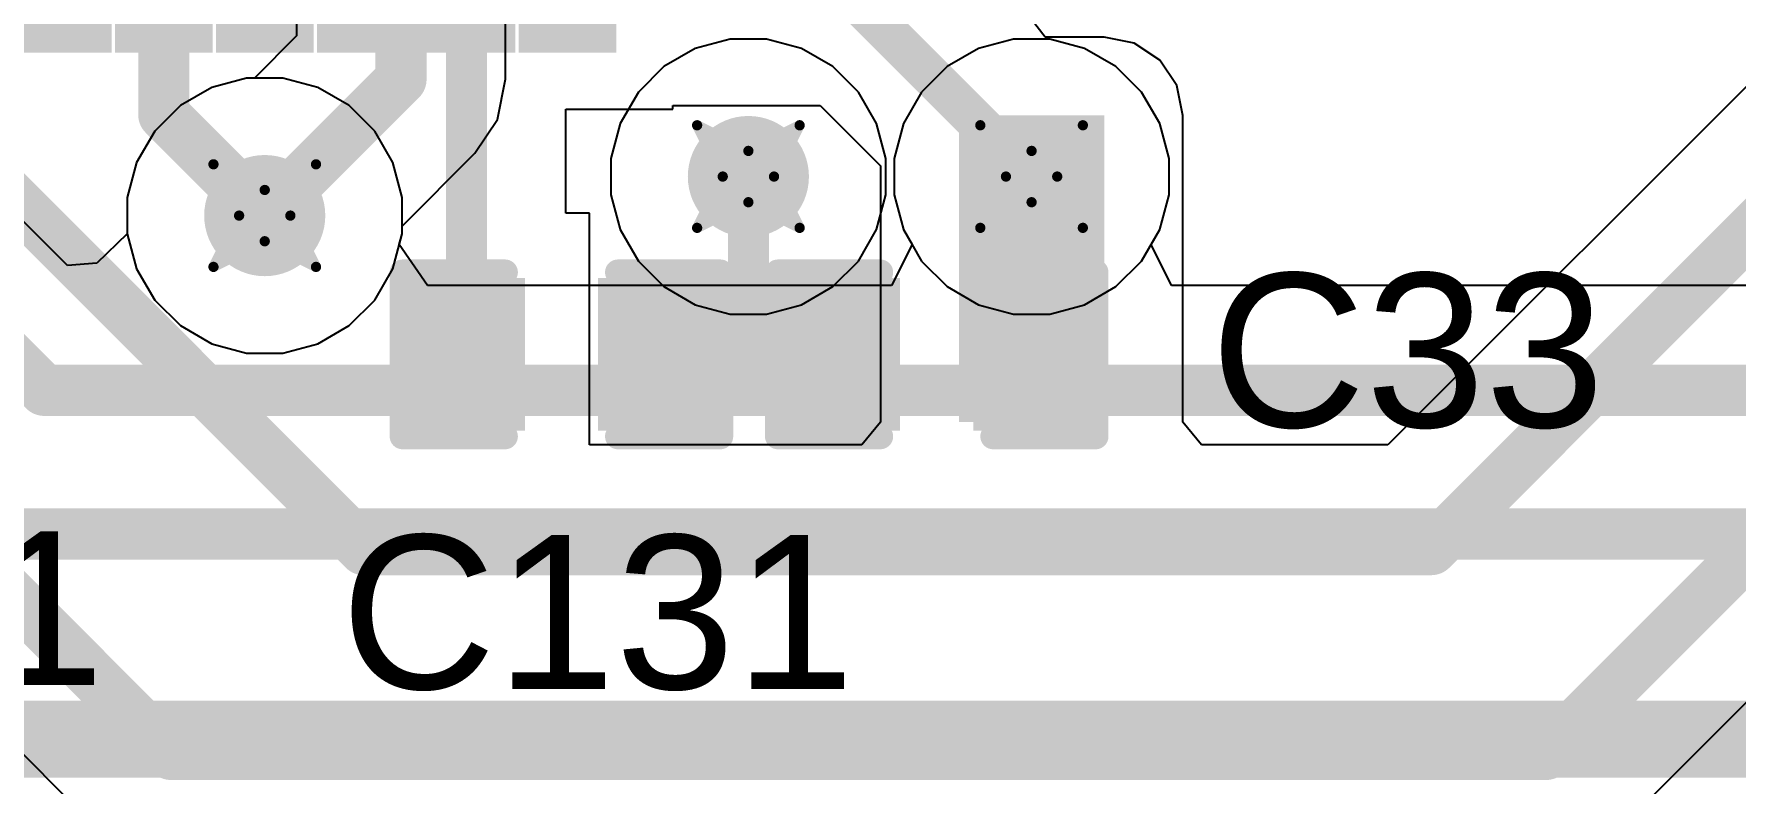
# Model space of a CAD drawing. Header units: inches. Extents: x -36 to 349, y -11 to 240.
# Drawn here: x 94.08 to 102.51, y 56.45 to 60.16 of the extents above; entities that cross this region are included whole.
import ezdxf

# ---------------------------------------------------------------- set-up
doc = ezdxf.new("R2010")
doc.units = ezdxf.units.IN
for name, color, linetype in [('Bottom Layer', 5, 'Continuous'), ('Drill Drawing', 1, 'Continuous'), ('Layer 1', 16, 'Continuous'), ('Layer 2', 76, 'Continuous'), ('Top Layer', 1, 'Continuous'), ('Top Overlay', 2, 'Continuous'), ('Top Paste', 8, 'Continuous'), ('Top Solder', 216, 'Continuous'), ('Via Holes', 16, 'Continuous')]:
    doc.layers.add(name, color=color, linetype=linetype)
doc.styles.add('Arial', font='', dxfattribs={"height": 0.2})
doc.styles.get('Arial').set_extended_font_data('Arial')

# ---------------------------------------------------------------- blocks, each defined once
blk = doc.blocks.new('LQFP_144_20_20__155')
at = {"layer": 'Top Solder'}
for points in [[(6.0084, -11.5616), (6.0084, -9.7984), (6.4916, -9.7984), (6.4916, -11.5616)], [(6.5084, -11.5616), (6.5084, -9.7984), (6.9916, -9.7984), (6.9916, -11.5616)], [(7.0084, -11.5616), (7.0084, -9.7984), (7.4916, -9.7984), (7.4916, -11.5616)], [(7.5084, -11.5616), (7.5084, -9.7984), (7.9916, -9.7984), (7.9916, -11.5616)], [(8.0084, -11.5616), (8.0084, -9.7984), (8.4916, -9.7984), (8.4916, -11.5616)], [(8.5084, -11.5616), (8.5084, -9.7984), (8.9916, -9.7984), (8.9916, -11.5616)]]:
    blk.add_hatch(color=216, dxfattribs=at).paths.add_polyline_path(points)
blk = doc.blocks.new('C___0402_413')
at = {"layer": 'Top Layer'}
for points in [[(-0.6985, -0.3175), (-0.6985, 0.3175), (-0.2413, 0.3175), (-0.2413, -0.3175)], [(0.2413, -0.3175), (0.2413, 0.3175), (0.6985, 0.3175), (0.6985, -0.3175)]]:
    blk.add_hatch(color=1, dxfattribs=at).paths.add_polyline_path(points)
at = {"layer": 'Top Paste'}
for points in [[(-0.6985, -0.3175), (-0.6985, 0.3175), (-0.2413, 0.3175), (-0.2413, -0.3175)], [(0.2413, -0.3175), (0.2413, 0.3175), (0.6985, 0.3175), (0.6985, -0.3175)]]:
    blk.add_hatch(color=8, dxfattribs=at).paths.add_polyline_path(points)
at = {"layer": 'Top Solder'}
for points in [[(-0.7585, -0.3775), (-0.7585, 0.3775), (-0.1813, 0.3775), (-0.1813, -0.3775)], [(0.1813, -0.3775), (0.1813, 0.3775), (0.7585, 0.3775), (0.7585, -0.3775)]]:
    blk.add_hatch(color=216, dxfattribs=at).paths.add_polyline_path(points)
at = {"layer": 'Top Overlay'}
for points in [[(-0.2794, 0.4064, 0.127, 0.127, 0), (-0.7874, 0.4064, 0.127, 0.127, 0)], [(-0.7874, 0.4064, 0.127, 0.127, 0), (-0.7874, -0.4064, 0.127, 0.127, 0)], [(0.7874, 0.4064, 0.127, 0.127, 0), (0.2794, 0.4064, 0.127, 0.127, 0)], [(0.7874, 0.4064, 0.127, 0.127, 0), (0.7874, -0.4064, 0.127, 0.127, 0)], [(-0.2794, -0.4064, 0.127, 0.127, 0), (-0.7874, -0.4064, 0.127, 0.127, 0)], [(0.7874, -0.4064, 0.127, 0.127, 0), (0.2794, -0.4064, 0.127, 0.127, 0)]]:
    blk.add_lwpolyline(points, format="xyseb", dxfattribs=at)
for points in [[(-0.8192, 0.4064, 0.0635, 0.0635, 1), (-0.7557, 0.4064, 0.0635, 0.0635, 1)], [(-0.8192, 0.4064, 0.0635, 0.0635, 1), (-0.7557, 0.4064, 0.0635, 0.0635, 1)], [(-0.3112, 0.4064, 0.0635, 0.0635, 1), (-0.2477, 0.4064, 0.0635, 0.0635, 1)], [(0.2476, 0.4064, 0.0635, 0.0635, 1), (0.3111, 0.4064, 0.0635, 0.0635, 1)], [(0.7556, 0.4064, 0.0635, 0.0635, 1), (0.8191, 0.4064, 0.0635, 0.0635, 1)], [(0.7556, 0.4064, 0.0635, 0.0635, 1), (0.8191, 0.4064, 0.0635, 0.0635, 1)], [(-0.8192, -0.4064, 0.0635, 0.0635, 1), (-0.7557, -0.4064, 0.0635, 0.0635, 1)], [(-0.8192, -0.4064, 0.0635, 0.0635, 1), (-0.7557, -0.4064, 0.0635, 0.0635, 1)], [(-0.3112, -0.4064, 0.0635, 0.0635, 1), (-0.2477, -0.4064, 0.0635, 0.0635, 1)], [(0.2476, -0.4064, 0.0635, 0.0635, 1), (0.3111, -0.4064, 0.0635, 0.0635, 1)], [(0.7556, -0.4064, 0.0635, 0.0635, 1), (0.8191, -0.4064, 0.0635, 0.0635, 1)], [(0.7556, -0.4064, 0.0635, 0.0635, 1), (0.8191, -0.4064, 0.0635, 0.0635, 1)]]:
    blk.add_lwpolyline(points, format="xyseb", close=True, dxfattribs=at)
blk = doc.blocks.new('C___0402_473')
at = {"layer": 'Top Layer'}
for points in [[(-0.6985, -0.3175), (-0.6985, 0.3175), (-0.2413, 0.3175), (-0.2413, -0.3175)], [(0.2413, -0.3175), (0.2413, 0.3175), (0.6985, 0.3175), (0.6985, -0.3175)]]:
    blk.add_hatch(color=1, dxfattribs=at).paths.add_polyline_path(points)
at = {"layer": 'Top Paste'}
for points in [[(-0.6985, -0.3175), (-0.6985, 0.3175), (-0.2413, 0.3175), (-0.2413, -0.3175)], [(0.2413, -0.3175), (0.2413, 0.3175), (0.6985, 0.3175), (0.6985, -0.3175)]]:
    blk.add_hatch(color=8, dxfattribs=at).paths.add_polyline_path(points)
at = {"layer": 'Top Solder'}
for points in [[(-0.7585, -0.3775), (-0.7585, 0.3775), (-0.1813, 0.3775), (-0.1813, -0.3775)], [(0.1813, -0.3775), (0.1813, 0.3775), (0.7585, 0.3775), (0.7585, -0.3775)]]:
    blk.add_hatch(color=216, dxfattribs=at).paths.add_polyline_path(points)
at = {"layer": 'Top Overlay'}
for points in [[(-0.2794, 0.4064, 0.127, 0.127, 0), (-0.7874, 0.4064, 0.127, 0.127, 0)], [(-0.7874, 0.4064, 0.127, 0.127, 0), (-0.7874, -0.4064, 0.127, 0.127, 0)], [(0.7874, 0.4064, 0.127, 0.127, 0), (0.2794, 0.4064, 0.127, 0.127, 0)], [(0.7874, 0.4064, 0.127, 0.127, 0), (0.7874, -0.4064, 0.127, 0.127, 0)], [(-0.2794, -0.4064, 0.127, 0.127, 0), (-0.7874, -0.4064, 0.127, 0.127, 0)], [(0.7874, -0.4064, 0.127, 0.127, 0), (0.2794, -0.4064, 0.127, 0.127, 0)]]:
    blk.add_lwpolyline(points, format="xyseb", dxfattribs=at)
for points in [[(-0.8191, 0.4064, 0.0635, 0.0635, 1), (-0.7556, 0.4064, 0.0635, 0.0635, 1)], [(-0.8191, 0.4064, 0.0635, 0.0635, 1), (-0.7556, 0.4064, 0.0635, 0.0635, 1)], [(-0.3111, 0.4064, 0.0635, 0.0635, 1), (-0.2477, 0.4064, 0.0635, 0.0635, 1)], [(0.2477, 0.4064, 0.0635, 0.0635, 1), (0.3111, 0.4064, 0.0635, 0.0635, 1)], [(0.7556, 0.4064, 0.0635, 0.0635, 1), (0.8191, 0.4064, 0.0635, 0.0635, 1)], [(0.7556, 0.4064, 0.0635, 0.0635, 1), (0.8191, 0.4064, 0.0635, 0.0635, 1)], [(-0.8191, -0.4064, 0.0635, 0.0635, 1), (-0.7556, -0.4064, 0.0635, 0.0635, 1)], [(-0.8191, -0.4064, 0.0635, 0.0635, 1), (-0.7556, -0.4064, 0.0635, 0.0635, 1)], [(-0.3111, -0.4064, 0.0635, 0.0635, 1), (-0.2477, -0.4064, 0.0635, 0.0635, 1)], [(0.2477, -0.4064, 0.0635, 0.0635, 1), (0.3111, -0.4064, 0.0635, 0.0635, 1)], [(0.7556, -0.4064, 0.0635, 0.0635, 1), (0.8191, -0.4064, 0.0635, 0.0635, 1)], [(0.7556, -0.4064, 0.0635, 0.0635, 1), (0.8191, -0.4064, 0.0635, 0.0635, 1)]]:
    blk.add_lwpolyline(points, format="xyseb", close=True, dxfattribs=at)

msp = doc.modelspace()

# ---------------------------------------------------------------- hatches: boundary and pattern name
at = {"layer": 'Bottom Layer'}
h = msp.add_hatch(color=5, dxfattribs=at)
edge = h.paths.add_edge_path()
edge.add_arc((97.6152, 59.4528), 0.3, 0, 360)
h = msp.add_hatch(color=5, dxfattribs=at)
edge = h.paths.add_edge_path()
edge.add_arc((99.0182, 59.4528), 0.3, 0, 360)
h = msp.add_hatch(color=5, dxfattribs=at)
edge = h.paths.add_edge_path()
edge.add_arc((95.2192, 59.2595), 0.3, 0, 360)
at = {"layer": 'Layer 1'}
h = msp.add_hatch(color=16, dxfattribs=at)
edge = h.paths.add_edge_path()
edge.add_arc((97.6152, 59.4528), 0.3, 0, 360)
h = msp.add_hatch(color=16, dxfattribs=at)
edge = h.paths.add_edge_path()
edge.add_arc((99.0182, 59.4528), 0.3, 0, 360)
h = msp.add_hatch(color=16, dxfattribs=at)
edge = h.paths.add_edge_path()
edge.add_arc((95.2192, 59.2595), 0.3, 0, 360)
at = {"layer": 'Layer 2'}
h = msp.add_hatch(color=76, dxfattribs=at)
edge = h.paths.add_edge_path()
edge.add_arc((97.6152, 59.4528), 0.3, 0, 360)
h = msp.add_hatch(color=76, dxfattribs=at)
edge = h.paths.add_edge_path()
edge.add_arc((99.0182, 59.4528), 0.3, 0, 360)
h = msp.add_hatch(color=76, dxfattribs=at)
edge = h.paths.add_edge_path()
edge.add_arc((95.2192, 59.2595), 0.3, 0, 360)
at = {"layer": 'Top Layer'}
h = msp.add_hatch(color=1, dxfattribs=at)
edge = h.paths.add_edge_path()
edge.add_arc((97.6152, 59.4528), 0.3, 0, 360)
msp.add_hatch(color=1, dxfattribs=at).paths.add_polyline_path([(98.6582, 58.237), (99.3782, 58.237), (99.3782, 59.7552), (98.6582, 59.7552)])
h = msp.add_hatch(color=1, dxfattribs=at)
edge = h.paths.add_edge_path()
edge.add_arc((99.0182, 59.4528), 0.3, 0, 360)
h = msp.add_hatch(color=1, dxfattribs=at)
edge = h.paths.add_edge_path()
edge.add_arc((95.2192, 59.2595), 0.3, 0, 360)
at = {"layer": 'Via Holes'}
h = msp.add_hatch(color=7, dxfattribs=at)
edge = h.paths.add_edge_path()
edge.add_arc((97.6152, 59.4528), 0.15, 0, 360)
h = msp.add_hatch(color=7, dxfattribs=at)
edge = h.paths.add_edge_path()
edge.add_arc((99.0182, 59.4528), 0.15, 0, 360)
h = msp.add_hatch(color=7, dxfattribs=at)
edge = h.paths.add_edge_path()
edge.add_arc((95.2192, 59.2595), 0.15, 0, 360)

# ---------------------------------------------------------------- linework, layer by layer
at = {"layer": 'Bottom Layer'}
for p, q in [((96.412, 59.9343), (96.412, 66.0782)), ((95.376, 61.9153), (95.376, 60.1489)), ((95.376, 60.1489), (95.1677, 59.9405)), ((98.9285, 60.1338), (98.7553, 60.0874)), ((99.1079, 60.1338), (98.9285, 60.1338)), ((99.2811, 60.0874), (99.1079, 60.1338)), ((98.7553, 60.0874), (98.6001, 59.9977)), ((99.4363, 59.9977), (99.2811, 60.0874)), ((98.6001, 59.9977), (98.4733, 59.8709)), ((99.5631, 59.8709), (99.4363, 59.9977)), ((94.9564, 59.8941), (94.8011, 59.8045)), ((95.1296, 59.9405), (94.9564, 59.8941)), ((95.1677, 59.9405), (95.1296, 59.9405)), ((96.3725, 59.7361), (96.412, 59.9343)), ((98.4733, 59.8709), (98.3836, 59.7156)), ((99.6528, 59.7156), (99.5631, 59.8709)), ((94.8011, 59.8045), (94.6743, 59.6777)), ((96.2602, 59.5681), (96.3725, 59.7361)), ((98.3836, 59.7156), (98.3372, 59.5424)), ((99.6992, 59.5424), (99.6528, 59.7156)), ((94.6743, 59.6777), (94.5846, 59.5224)), ((95.9002, 59.208), (96.2602, 59.5681)), ((98.3372, 59.5424), (98.3372, 59.3631)), ((99.6992, 59.3631), (99.6992, 59.5424)), ((94.5846, 59.5224), (94.5382, 59.3492)), ((98.3372, 59.3631), (98.3836, 59.1899)), ((99.6528, 59.1899), (99.6992, 59.3631)), ((94.2422, 59.0118), (93.9103, 59.3437)), ((94.5382, 59.3492), (94.5382, 59.1699)), ((95.9002, 59.1699), (95.9002, 59.208)), ((98.3836, 59.1899), (98.4265, 59.1156)), ((99.6099, 59.1156), (99.6528, 59.1899)), ((94.5382, 59.1699), (94.3872, 59.0233)), ((95.8857, 59.1156), (95.9002, 59.1699)), ((96.0257, 58.9126), (95.8857, 59.1156)), ((98.4265, 59.1156), (98.3243, 58.9126)), ((99.7121, 58.9126), (99.6099, 59.1156)), ((94.3872, 59.0233), (94.2422, 59.0118)), ((98.3243, 58.9126), (96.0257, 58.9126)), ((102.5613, 58.9126), (99.7121, 58.9126))]:
    msp.add_line(p, q, dxfattribs=at)
for points in [[(95.894, 59.9343, 0.254, 0.254, 0), (95.894, 66.0782, 0.254, 0.254, 0)], [(95.2192, 59.2595, 0.254, 0.254, 0), (95.894, 59.9343, 0.254, 0.254, 0)], [(93.3923, 59.1292, 0.254, 0.254, 0), (94.1269, 58.3946, 0.254, 0.254, 0)], [(94.1269, 58.3946, 0.254, 0.254, 0), (102.7759, 58.3946, 0.254, 0.254, 0)], [(93.5398, 57.6834, 0.254, 0.254, 0), (105.4324, 57.6834, 0.254, 0.254, 0)], [(93.0839, 56.6674, 0.381, 0.381, 0), (113.3438, 56.6674, 0.381, 0.381, 0)]]:
    msp.add_lwpolyline(points, format="xyseb", dxfattribs=at)
for points in [[(95.8305, 59.9343, 0.127, 0.127, 1), (95.9575, 59.9343, 0.127, 0.127, 1)], [(95.8305, 59.9343, 0.127, 0.127, 1), (95.9575, 59.9343, 0.127, 0.127, 1)], [(95.1557, 59.2595, 0.127, 0.127, 1), (95.2827, 59.2595, 0.127, 0.127, 1)], [(94.0634, 58.3946, 0.127, 0.127, 1), (94.1904, 58.3946, 0.127, 0.127, 1)], [(94.0634, 58.3946, 0.127, 0.127, 1), (94.1904, 58.3946, 0.127, 0.127, 1)]]:
    msp.add_lwpolyline(points, format="xyseb", close=True, dxfattribs=at)
at = {"layer": 'Drill Drawing'}
for points in [[(97.3612, 59.7068, 0.0508, 0.0508, 0), (97.6152, 59.5798, 0.0508, 0.0508, 0)], [(97.3612, 59.7068, 0.0508, 0.0508, 0), (97.4882, 59.4528, 0.0508, 0.0508, 0)], [(97.6152, 59.5798, 0.0508, 0.0508, 0), (97.8692, 59.7068, 0.0508, 0.0508, 0)], [(97.7422, 59.4528, 0.0508, 0.0508, 0), (97.8692, 59.7068, 0.0508, 0.0508, 0)], [(98.7642, 59.7068, 0.0508, 0.0508, 0), (99.0182, 59.5798, 0.0508, 0.0508, 0)], [(98.7642, 59.7068, 0.0508, 0.0508, 0), (98.8912, 59.4528, 0.0508, 0.0508, 0)], [(99.0182, 59.5798, 0.0508, 0.0508, 0), (99.2722, 59.7068, 0.0508, 0.0508, 0)], [(99.1452, 59.4528, 0.0508, 0.0508, 0), (99.2722, 59.7068, 0.0508, 0.0508, 0)], [(94.9652, 59.5135, 0.0508, 0.0508, 0), (95.2192, 59.3865, 0.0508, 0.0508, 0)], [(94.9652, 59.5135, 0.0508, 0.0508, 0), (95.0922, 59.2595, 0.0508, 0.0508, 0)], [(95.2192, 59.3865, 0.0508, 0.0508, 0), (95.4732, 59.5135, 0.0508, 0.0508, 0)], [(95.3462, 59.2595, 0.0508, 0.0508, 0), (95.4732, 59.5135, 0.0508, 0.0508, 0)], [(97.3612, 59.1988, 0.0508, 0.0508, 0), (97.4882, 59.4528, 0.0508, 0.0508, 0)], [(97.7422, 59.4528, 0.0508, 0.0508, 0), (97.8692, 59.1988, 0.0508, 0.0508, 0)], [(98.7642, 59.1988, 0.0508, 0.0508, 0), (98.8912, 59.4528, 0.0508, 0.0508, 0)], [(99.1452, 59.4528, 0.0508, 0.0508, 0), (99.2722, 59.1988, 0.0508, 0.0508, 0)], [(94.9652, 59.0055, 0.0508, 0.0508, 0), (95.0922, 59.2595, 0.0508, 0.0508, 0)], [(95.3462, 59.2595, 0.0508, 0.0508, 0), (95.4732, 59.0055, 0.0508, 0.0508, 0)], [(97.3612, 59.1988, 0.0508, 0.0508, 0), (97.6152, 59.3258, 0.0508, 0.0508, 0)], [(97.6152, 59.3258, 0.0508, 0.0508, 0), (97.8692, 59.1988, 0.0508, 0.0508, 0)], [(98.7642, 59.1988, 0.0508, 0.0508, 0), (99.0182, 59.3258, 0.0508, 0.0508, 0)], [(99.0182, 59.3258, 0.0508, 0.0508, 0), (99.2722, 59.1988, 0.0508, 0.0508, 0)], [(94.9652, 59.0055, 0.0508, 0.0508, 0), (95.2192, 59.1325, 0.0508, 0.0508, 0)], [(95.2192, 59.1325, 0.0508, 0.0508, 0), (95.4732, 59.0055, 0.0508, 0.0508, 0)]]:
    msp.add_lwpolyline(points, format="xyseb", dxfattribs=at)
for points in [[(97.3485, 59.7068, 0.0254, 0.0254, 1), (97.3739, 59.7068, 0.0254, 0.0254, 1)], [(97.3485, 59.7068, 0.0254, 0.0254, 1), (97.3739, 59.7068, 0.0254, 0.0254, 1)], [(97.8565, 59.7068, 0.0254, 0.0254, 1), (97.8819, 59.7068, 0.0254, 0.0254, 1)], [(97.8565, 59.7068, 0.0254, 0.0254, 1), (97.8819, 59.7068, 0.0254, 0.0254, 1)], [(98.7515, 59.7068, 0.0254, 0.0254, 1), (98.7769, 59.7068, 0.0254, 0.0254, 1)], [(98.7515, 59.7068, 0.0254, 0.0254, 1), (98.7769, 59.7068, 0.0254, 0.0254, 1)], [(99.2595, 59.7068, 0.0254, 0.0254, 1), (99.2849, 59.7068, 0.0254, 0.0254, 1)], [(99.2595, 59.7068, 0.0254, 0.0254, 1), (99.2849, 59.7068, 0.0254, 0.0254, 1)], [(94.9525, 59.5135, 0.0254, 0.0254, 1), (94.9779, 59.5135, 0.0254, 0.0254, 1)], [(94.9525, 59.5135, 0.0254, 0.0254, 1), (94.9779, 59.5135, 0.0254, 0.0254, 1)], [(95.4605, 59.5135, 0.0254, 0.0254, 1), (95.4859, 59.5135, 0.0254, 0.0254, 1)], [(95.4605, 59.5135, 0.0254, 0.0254, 1), (95.4859, 59.5135, 0.0254, 0.0254, 1)], [(97.6025, 59.5798, 0.0254, 0.0254, 1), (97.6279, 59.5798, 0.0254, 0.0254, 1)], [(97.6025, 59.5798, 0.0254, 0.0254, 1), (97.6279, 59.5798, 0.0254, 0.0254, 1)], [(99.0055, 59.5798, 0.0254, 0.0254, 1), (99.0309, 59.5798, 0.0254, 0.0254, 1)], [(99.0055, 59.5798, 0.0254, 0.0254, 1), (99.0309, 59.5798, 0.0254, 0.0254, 1)], [(97.4755, 59.4528, 0.0254, 0.0254, 1), (97.5009, 59.4528, 0.0254, 0.0254, 1)], [(97.4755, 59.4528, 0.0254, 0.0254, 1), (97.5009, 59.4528, 0.0254, 0.0254, 1)], [(97.7295, 59.4528, 0.0254, 0.0254, 1), (97.7549, 59.4528, 0.0254, 0.0254, 1)], [(97.7295, 59.4528, 0.0254, 0.0254, 1), (97.7549, 59.4528, 0.0254, 0.0254, 1)], [(98.8785, 59.4528, 0.0254, 0.0254, 1), (98.9039, 59.4528, 0.0254, 0.0254, 1)], [(98.8785, 59.4528, 0.0254, 0.0254, 1), (98.9039, 59.4528, 0.0254, 0.0254, 1)], [(99.1325, 59.4528, 0.0254, 0.0254, 1), (99.1579, 59.4528, 0.0254, 0.0254, 1)], [(99.1325, 59.4528, 0.0254, 0.0254, 1), (99.1579, 59.4528, 0.0254, 0.0254, 1)], [(95.2065, 59.3865, 0.0254, 0.0254, 1), (95.2319, 59.3865, 0.0254, 0.0254, 1)], [(95.2065, 59.3865, 0.0254, 0.0254, 1), (95.2319, 59.3865, 0.0254, 0.0254, 1)], [(95.0795, 59.2595, 0.0254, 0.0254, 1), (95.1049, 59.2595, 0.0254, 0.0254, 1)], [(95.0795, 59.2595, 0.0254, 0.0254, 1), (95.1049, 59.2595, 0.0254, 0.0254, 1)], [(95.3335, 59.2595, 0.0254, 0.0254, 1), (95.3589, 59.2595, 0.0254, 0.0254, 1)], [(95.3335, 59.2595, 0.0254, 0.0254, 1), (95.3589, 59.2595, 0.0254, 0.0254, 1)], [(97.6025, 59.3258, 0.0254, 0.0254, 1), (97.6279, 59.3258, 0.0254, 0.0254, 1)], [(97.6025, 59.3258, 0.0254, 0.0254, 1), (97.6279, 59.3258, 0.0254, 0.0254, 1)], [(99.0055, 59.3258, 0.0254, 0.0254, 1), (99.0309, 59.3258, 0.0254, 0.0254, 1)], [(99.0055, 59.3258, 0.0254, 0.0254, 1), (99.0309, 59.3258, 0.0254, 0.0254, 1)], [(97.3485, 59.1988, 0.0254, 0.0254, 1), (97.3739, 59.1988, 0.0254, 0.0254, 1)], [(97.3485, 59.1988, 0.0254, 0.0254, 1), (97.3739, 59.1988, 0.0254, 0.0254, 1)], [(97.8565, 59.1988, 0.0254, 0.0254, 1), (97.8819, 59.1988, 0.0254, 0.0254, 1)], [(97.8565, 59.1988, 0.0254, 0.0254, 1), (97.8819, 59.1988, 0.0254, 0.0254, 1)], [(98.7515, 59.1988, 0.0254, 0.0254, 1), (98.7769, 59.1988, 0.0254, 0.0254, 1)], [(98.7515, 59.1988, 0.0254, 0.0254, 1), (98.7769, 59.1988, 0.0254, 0.0254, 1)], [(99.2595, 59.1988, 0.0254, 0.0254, 1), (99.2849, 59.1988, 0.0254, 0.0254, 1)], [(99.2595, 59.1988, 0.0254, 0.0254, 1), (99.2849, 59.1988, 0.0254, 0.0254, 1)], [(95.2065, 59.1325, 0.0254, 0.0254, 1), (95.2319, 59.1325, 0.0254, 0.0254, 1)], [(95.2065, 59.1325, 0.0254, 0.0254, 1), (95.2319, 59.1325, 0.0254, 0.0254, 1)], [(94.9525, 59.0055, 0.0254, 0.0254, 1), (94.9779, 59.0055, 0.0254, 0.0254, 1)], [(94.9525, 59.0055, 0.0254, 0.0254, 1), (94.9779, 59.0055, 0.0254, 0.0254, 1)], [(95.4605, 59.0055, 0.0254, 0.0254, 1), (95.4859, 59.0055, 0.0254, 0.0254, 1)], [(95.4605, 59.0055, 0.0254, 0.0254, 1), (95.4859, 59.0055, 0.0254, 0.0254, 1)]]:
    msp.add_lwpolyline(points, format="xyseb", close=True, dxfattribs=at)
at = {"layer": 'Layer 1'}
for p, q in [((98.9285, 60.1338), (98.7553, 60.0874)), ((99.1079, 60.1338), (98.9285, 60.1338)), ((99.2811, 60.0874), (99.1079, 60.1338)), ((98.7553, 60.0874), (98.6001, 59.9977)), ((99.4363, 59.9977), (99.2811, 60.0874)), ((98.6001, 59.9977), (98.4733, 59.8709)), ((99.5631, 59.8709), (99.4363, 59.9977)), ((94.9564, 59.8941), (94.8011, 59.8045)), ((95.1296, 59.9405), (94.9564, 59.8941)), ((95.3089, 59.9405), (95.1296, 59.9405)), ((95.4821, 59.8941), (95.3089, 59.9405)), ((95.6374, 59.8045), (95.4821, 59.8941)), ((98.4733, 59.8709), (98.3836, 59.7156)), ((99.6528, 59.7156), (99.5631, 59.8709)), ((94.8011, 59.8045), (94.6743, 59.6777)), ((95.7642, 59.6777), (95.6374, 59.8045)), ((98.3836, 59.7156), (98.3372, 59.5424)), ((99.6992, 59.5424), (99.6528, 59.7156)), ((94.6743, 59.6777), (94.5846, 59.5224)), ((95.8538, 59.5224), (95.7642, 59.6777)), ((98.3372, 59.5424), (98.3372, 59.3631)), ((99.6992, 59.3631), (99.6992, 59.5424)), ((94.5846, 59.5224), (94.5382, 59.3492)), ((95.9002, 59.3492), (95.8538, 59.5224)), ((98.3372, 59.3631), (98.3836, 59.1899)), ((99.6528, 59.1899), (99.6992, 59.3631)), ((94.5382, 59.3492), (94.5382, 59.1699)), ((95.9002, 59.1699), (95.9002, 59.3492)), ((98.3836, 59.1899), (98.4733, 59.0346)), ((99.5631, 59.0346), (99.6528, 59.1899)), ((94.5382, 59.1699), (94.5846, 58.9967)), ((95.8538, 58.9967), (95.9002, 59.1699)), ((98.4733, 59.0346), (98.6001, 58.9078)), ((99.4363, 58.9078), (99.5631, 59.0346)), ((94.5846, 58.9967), (94.6743, 58.8414)), ((95.7642, 58.8414), (95.8538, 58.9967)), ((98.6001, 58.9078), (98.7553, 58.8182)), ((99.2811, 58.8182), (99.4363, 58.9078)), ((94.6743, 58.8414), (94.8011, 58.7146)), ((95.6374, 58.7146), (95.7642, 58.8414)), ((98.7553, 58.8182), (98.9285, 58.7718)), ((98.9285, 58.7718), (99.1079, 58.7718)), ((99.1079, 58.7718), (99.2811, 58.8182)), ((94.8011, 58.7146), (94.9564, 58.625)), ((95.4821, 58.625), (95.6374, 58.7146)), ((94.9564, 58.625), (95.1296, 58.5785)), ((95.3089, 58.5785), (95.4821, 58.625)), ((95.1296, 58.5785), (95.3089, 58.5785))]:
    msp.add_line(p, q, dxfattribs=at)
at = {"layer": 'Layer 2'}
for p, q in [((97.5255, 60.1338), (97.3523, 60.0874)), ((97.7048, 60.1338), (97.5255, 60.1338)), ((97.878, 60.0874), (97.7048, 60.1338)), ((97.3523, 60.0874), (97.197, 59.9977)), ((98.0333, 59.9977), (97.878, 60.0874)), ((97.197, 59.9977), (97.0703, 59.8709)), ((98.1601, 59.8709), (98.0333, 59.9977)), ((94.9564, 59.8941), (94.8011, 59.8045)), ((95.1296, 59.9405), (94.9564, 59.8941)), ((95.3089, 59.9405), (95.1296, 59.9405)), ((95.4821, 59.8941), (95.3089, 59.9405)), ((95.6374, 59.8045), (95.4821, 59.8941)), ((97.0703, 59.8709), (96.9806, 59.7156)), ((98.2498, 59.7156), (98.1601, 59.8709)), ((94.8011, 59.8045), (94.6743, 59.6777)), ((95.7642, 59.6777), (95.6374, 59.8045)), ((96.9806, 59.7156), (96.9342, 59.5424)), ((98.2962, 59.5424), (98.2498, 59.7156)), ((94.6743, 59.6777), (94.5846, 59.5224)), ((95.8538, 59.5224), (95.7642, 59.6777)), ((96.9342, 59.5424), (96.9342, 59.3631)), ((98.2962, 59.3631), (98.2962, 59.5424)), ((94.5846, 59.5224), (94.5382, 59.3492)), ((95.9002, 59.3492), (95.8538, 59.5224)), ((96.9342, 59.3631), (96.9806, 59.1899)), ((98.2498, 59.1899), (98.2962, 59.3631)), ((94.5382, 59.3492), (94.5382, 59.1699)), ((95.9002, 59.1699), (95.9002, 59.3492)), ((96.9806, 59.1899), (97.0703, 59.0346)), ((98.1601, 59.0346), (98.2498, 59.1899)), ((94.5382, 59.1699), (94.5846, 58.9967)), ((95.8538, 58.9967), (95.9002, 59.1699)), ((97.0703, 59.0346), (97.197, 58.9078)), ((98.0333, 58.9078), (98.1601, 59.0346)), ((94.5846, 58.9967), (94.6743, 58.8414)), ((95.7642, 58.8414), (95.8538, 58.9967)), ((97.197, 58.9078), (97.3523, 58.8182)), ((97.878, 58.8182), (98.0333, 58.9078)), ((94.6743, 58.8414), (94.8011, 58.7146)), ((95.6374, 58.7146), (95.7642, 58.8414)), ((97.3523, 58.8182), (97.5255, 58.7718)), ((97.5255, 58.7718), (97.7048, 58.7718)), ((97.7048, 58.7718), (97.878, 58.8182)), ((94.8011, 58.7146), (94.9564, 58.625)), ((95.4821, 58.625), (95.6374, 58.7146)), ((94.9564, 58.625), (95.1296, 58.5785)), ((95.3089, 58.5785), (95.4821, 58.625)), ((95.1296, 58.5785), (95.3089, 58.5785))]:
    msp.add_line(p, q, dxfattribs=at)
at = {"layer": 'Top Layer'}
for p, q in [((99.0849, 60.1437), (99.0181, 60.2301)), ((102.9053, 60.2456), (100.7835, 58.1238)), ((99.3782, 60.1437), (99.0849, 60.1437)), ((99.5269, 60.1141), (99.3782, 60.1437)), ((99.6529, 60.0299), (99.5269, 60.1141)), ((99.7371, 59.9039), (99.6529, 60.0299)), ((99.7667, 59.7552), (99.7371, 59.9039)), ((96.7113, 59.2709), (96.7113, 59.787)), ((96.7113, 59.787), (97.2402, 59.787)), ((97.2402, 59.787), (97.2402, 59.8042)), ((97.2402, 59.8042), (97.9709, 59.8042)), ((97.9709, 59.8042), (98.2697, 59.5054)), ((99.7667, 58.237), (99.7667, 59.7552)), ((98.2697, 59.5054), (98.2697, 58.237)), ((96.8288, 59.2709), (96.7113, 59.2709)), ((96.8288, 58.1238), (96.8288, 59.2709)), ((101.9339, 56.2257), (104.8802, 59.172)), ((98.2697, 58.237), (98.1769, 58.1238)), ((99.8595, 58.1238), (99.7667, 58.237)), ((98.1769, 58.1238), (96.8288, 58.1238)), ((100.7835, 58.1238), (99.8595, 58.1238)), ((93.2514, 57.363), (94.3886, 56.2257))]:
    msp.add_line(p, q, dxfattribs=at)
for points in [[(94.7192, 59.7596, 0.254, 0.254, 0), (94.7192, 60.948, 0.254, 0.254, 0)], [(96.2192, 58.5724, 0.2032, 0.2032, 0), (96.2192, 60.948, 0.2032, 0.2032, 0)], [(100.9981, 57.6059, 0.254, 0.254, 0), (103.8529, 60.4607, 0.254, 0.254, 0)], [(98.1747, 60.2962, 0.2032, 0.2032, 0), (99.0182, 59.4528, 0.2032, 0.2032, 0)], [(93.2192, 60.097, 0.254, 0.254, 0), (95.7103, 57.6059, 0.254, 0.254, 0)], [(94.7192, 59.7596, 0.254, 0.254, 0), (95.2192, 59.2595, 0.254, 0.254, 0)], [(101.5677, 56.592, 0.254, 0.254, 0), (104.6657, 59.69, 0.254, 0.254, 0)], [(97.6152, 58.5759, 0.2032, 0.2032, 0), (97.6152, 59.4528, 0.2032, 0.2032, 0)], [(97.159, 58.5724, 0.2032, 0.2032, 0), (97.6187, 58.5724, 0.2032, 0.2032, 0)], [(97.6152, 58.5759, 0.2032, 0.2032, 0), (97.6187, 58.5724, 0.2032, 0.2032, 0)], [(97.6187, 58.5724, 0.2032, 0.2032, 0), (98.0784, 58.5724, 0.2032, 0.2032, 0)], [(93.6176, 57.7293, 0.254, 0.254, 0), (94.7549, 56.592, 0.254, 0.254, 0)], [(95.7103, 57.6059, 0.254, 0.254, 0), (100.9981, 57.6059, 0.254, 0.254, 0)], [(94.7549, 56.592, 0.254, 0.254, 0), (101.5677, 56.592, 0.254, 0.254, 0)]]:
    msp.add_lwpolyline(points, format="xyseb", dxfattribs=at)
for points in [[(94.6557, 59.7596, 0.127, 0.127, 1), (94.7827, 59.7596, 0.127, 0.127, 1)], [(94.6557, 59.7596, 0.127, 0.127, 1), (94.7827, 59.7596, 0.127, 0.127, 1)], [(97.5644, 59.4528, 0.1016, 0.1016, 1), (97.666, 59.4528, 0.1016, 0.1016, 1)], [(98.9674, 59.4528, 0.1016, 0.1016, 1), (99.069, 59.4528, 0.1016, 0.1016, 1)], [(95.1557, 59.2595, 0.127, 0.127, 1), (95.2827, 59.2595, 0.127, 0.127, 1)], [(96.1684, 58.5724, 0.1016, 0.1016, 1), (96.27, 58.5724, 0.1016, 0.1016, 1)], [(97.1082, 58.5724, 0.1016, 0.1016, 1), (97.2098, 58.5724, 0.1016, 0.1016, 1)], [(97.5644, 58.5759, 0.1016, 0.1016, 1), (97.666, 58.5759, 0.1016, 0.1016, 1)], [(97.5644, 58.5759, 0.1016, 0.1016, 1), (97.666, 58.5759, 0.1016, 0.1016, 1)], [(97.5679, 58.5724, 0.1016, 0.1016, 1), (97.6695, 58.5724, 0.1016, 0.1016, 1)], [(97.5679, 58.5724, 0.1016, 0.1016, 1), (97.6695, 58.5724, 0.1016, 0.1016, 1)], [(97.5679, 58.5724, 0.1016, 0.1016, 1), (97.6695, 58.5724, 0.1016, 0.1016, 1)], [(98.0276, 58.5724, 0.1016, 0.1016, 1), (98.1292, 58.5724, 0.1016, 0.1016, 1)], [(95.6468, 57.6059, 0.127, 0.127, 1), (95.7738, 57.6059, 0.127, 0.127, 1)], [(95.6468, 57.6059, 0.127, 0.127, 1), (95.7738, 57.6059, 0.127, 0.127, 1)], [(100.9346, 57.6059, 0.127, 0.127, 1), (101.0616, 57.6059, 0.127, 0.127, 1)], [(100.9346, 57.6059, 0.127, 0.127, 1), (101.0616, 57.6059, 0.127, 0.127, 1)], [(94.6914, 56.592, 0.127, 0.127, 1), (94.8184, 56.592, 0.127, 0.127, 1)], [(94.6914, 56.592, 0.127, 0.127, 1), (94.8184, 56.592, 0.127, 0.127, 1)], [(101.5042, 56.592, 0.127, 0.127, 1), (101.6312, 56.592, 0.127, 0.127, 1)], [(101.5042, 56.592, 0.127, 0.127, 1), (101.6312, 56.592, 0.127, 0.127, 1)]]:
    msp.add_lwpolyline(points, format="xyseb", close=True, dxfattribs=at)

# ---------------------------------------------------------------- block references
msp.add_blockref('LQFP_144_20_20__155', (87.9692, 71.628))
at = {"rotation": 180}
for name, p in [('C___0402_413', (96.6891, 58.5724)), ('C___0402_473', (98.5483, 58.5724))]:
    msp.add_blockref(name, p, dxfattribs=at)

# ---------------------------------------------------------------- texts
at = {"layer": 'Top Overlay', "style": 'Arial'}
for s, p in [('C33', (99.9043, 58.2119)), ('R31', (92.473, 56.9345)), ('C131', (95.5958, 56.9156))]:
    msp.add_text(s, height=0.762, dxfattribs=at).set_placement(p)

doc.saveas('drawing.dxf')
